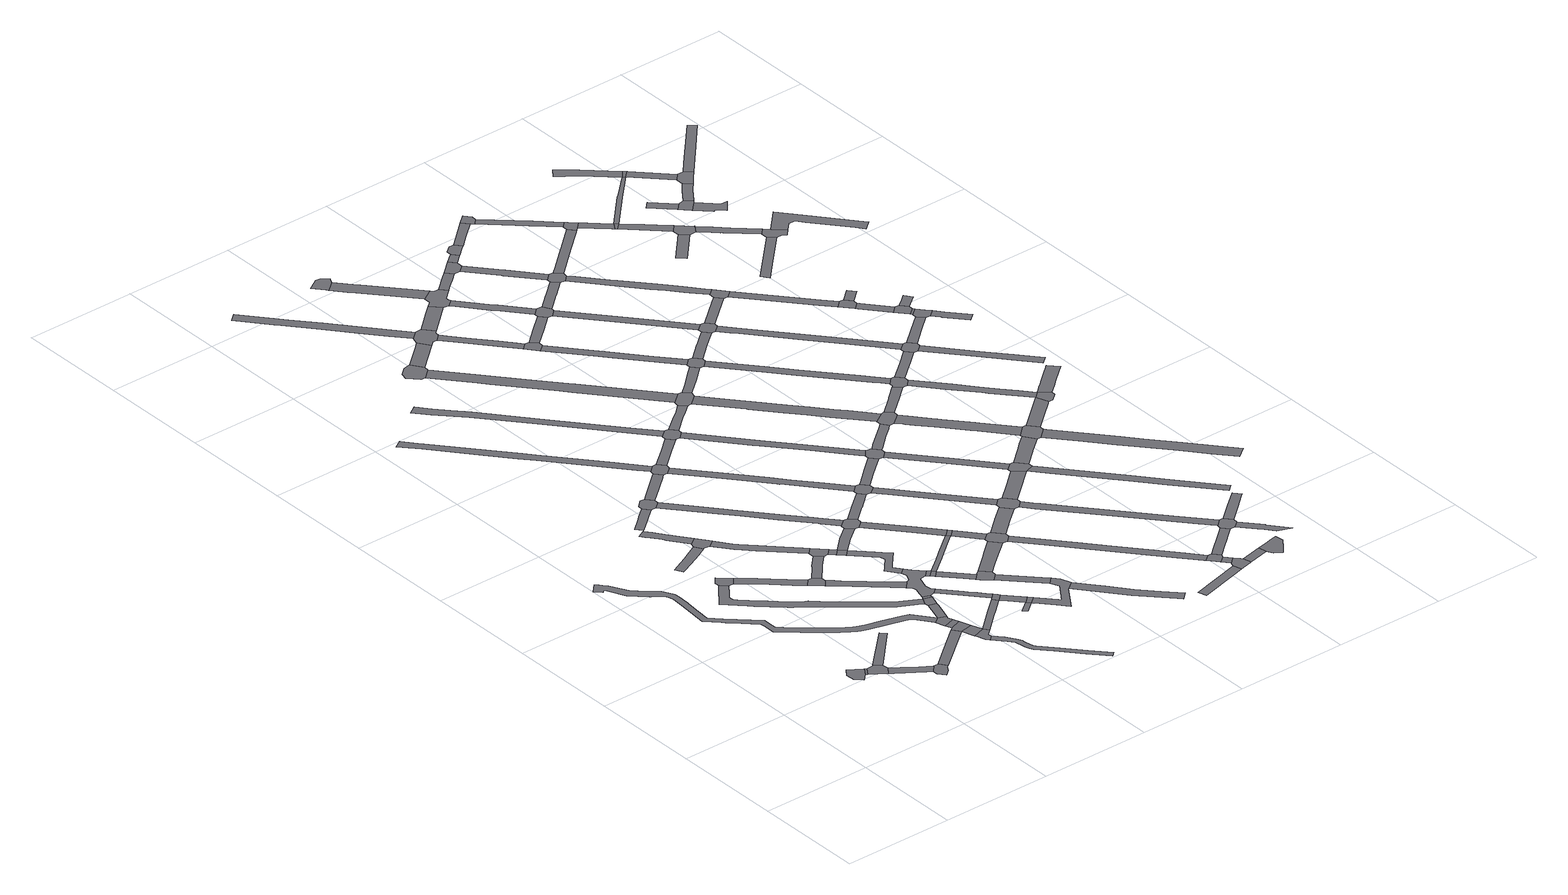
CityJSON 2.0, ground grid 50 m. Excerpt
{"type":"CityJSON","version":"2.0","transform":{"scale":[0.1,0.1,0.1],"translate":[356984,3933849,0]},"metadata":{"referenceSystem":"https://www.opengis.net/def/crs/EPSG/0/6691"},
"CityObjects":{
"road1":{"type":"Road","geometry":[{"type":"MultiSurface","lod":"1","boundaries":[[[0,1,2,3,4,5]]]}]},
"road2":{"type":"Road","attributes":{"RoadStructureAttribute.sectionType":"1"},"geometry":[{"type":"MultiSurface","lod":"1","boundaries":[[[6,1,0,7]]]}]},
"road3":{"type":"Road","geometry":[{"type":"MultiSurface","lod":"1","boundaries":[[[8,9,10,11,12,6,7]]]}]},
"road4":{"type":"Road","attributes":{"RoadStructureAttribute.sectionType":"1"},"geometry":[{"type":"MultiSurface","lod":"1","boundaries":[[[13,14,15,9,8,16,17,18,19,20]]]}]},
"road5":{"type":"Road","attributes":{"RoadStructureAttribute.sectionType":"1"},"geometry":[{"type":"MultiSurface","lod":"1","boundaries":[[[10,21,22,11]]]}]},
"road6":{"type":"Road","geometry":[{"type":"MultiSurface","lod":"1","boundaries":[[[23,24,20,19,25,26,27,28,29]]]}]},
"road7":{"type":"Road","attributes":{"RoadStructureAttribute.sectionType":"1"},"geometry":[{"type":"MultiSurface","lod":"1","boundaries":[[[30,31,32,33,34,35,36,37,38,39,40,41,42,43,44,45,46,47,48,49,50,51,52,53,54,55,56,57,58,59,60,61,62,63,64,65,66,67,68,69,70,71,72,73,74,75,76,77,78,79,80,81,82,83,84,85,86,87,88,89,90,91]]]}]},
"road8":{"type":"Road","geometry":[{"type":"MultiSurface","lod":"1","boundaries":[[[92,93,94,95,96,97]]]}]},
"road9":{"type":"Road","attributes":{"RoadStructureAttribute.sectionType":"1"},"geometry":[{"type":"MultiSurface","lod":"1","boundaries":[[[98,99,100,101,102,103,104,105,106,107,108,109]]]}]},
"road10":{"type":"Road","attributes":{"RoadStructureAttribute.sectionType":"1"},"geometry":[{"type":"MultiSurface","lod":"1","boundaries":[[[110,111,112,113,94,93,114,115,116,117,118,119]]]}]},
"road11":{"type":"Road","attributes":{"RoadStructureAttribute.sectionType":"1"},"geometry":[{"type":"MultiSurface","lod":"1","boundaries":[[[120,121,122,123,124,125,126,127,128,129,130,131,132,133,92,97,134,135,136,137,138,139,140,141,142,143,144,145,146]]]}]},
"road12":{"type":"Road","attributes":{"RoadStructureAttribute.sectionType":"1"},"geometry":[{"type":"MultiSurface","lod":"1","boundaries":[[[147,148,149,150,147,151,152,23,29]]]}]},
"road13":{"type":"Road","attributes":{"RoadStructureAttribute.sectionType":"1"},"geometry":[{"type":"MultiSurface","lod":"1","boundaries":[[[153,154,155,156,157,158,159,160,161,162,163,164,165]]]}]},
"road14":{"type":"Road","geometry":[{"type":"MultiSurface","lod":"1","boundaries":[[[166,167,168,165,164,98,109]]]}]},
"road15":{"type":"Road","geometry":[{"type":"MultiSurface","lod":"1","boundaries":[[[169,170,171,119,118,172]]]}]},
"road16":{"type":"Road","attributes":{"RoadStructureAttribute.sectionType":"1"},"geometry":[{"type":"MultiSurface","lod":"1","boundaries":[[[173,174,175,176,177,178,179,180]]]}]},
"road17":{"type":"Road","geometry":[{"type":"MultiSurface","lod":"1","boundaries":[[[181,151,147,150,182]]]}]},
"road18":{"type":"Road","geometry":[{"type":"MultiSurface","lod":"1","boundaries":[[[183,184,185,186,61,60]]]}]},
"road19":{"type":"Road","attributes":{"RoadStructureAttribute.sectionType":"1"},"geometry":[{"type":"MultiSurface","lod":"1","boundaries":[[[184,183,181,182]]]}]},
"road20":{"type":"Road","geometry":[{"type":"MultiSurface","lod":"1","boundaries":[[[187,188,149,148,189,190,191,192]]]}]},
"road21":{"type":"Road","attributes":{"RoadStructureAttribute.sectionType":"1"},"geometry":[{"type":"MultiSurface","lod":"1","boundaries":[[[186,193,194,195,196,197,61]]]}]},
"road22":{"type":"Road","attributes":{"RoadStructureAttribute.sectionType":"1"},"geometry":[{"type":"MultiSurface","lod":"1","boundaries":[[[198,199,200,201,202,203,204,168,167,205,206,207,208]]]}]},
"road23":{"type":"Road","attributes":{"RoadStructureAttribute.sectionType":"1"},"geometry":[{"type":"MultiSurface","lod":"1","boundaries":[[[209,210,171,170,211,212,213,214]]]}]},
"road24":{"type":"Road","attributes":{"RoadStructureAttribute.sectionType":"1"},"geometry":[{"type":"MultiSurface","lod":"1","boundaries":[[[215,216,217,218,219,220,221,222,223,169,172]]]}]},
"road25":{"type":"Road","geometry":[{"type":"MultiSurface","lod":"1","boundaries":[[[224,225,226,227,228,229,173,180]]]}]},
"road26":{"type":"Road","attributes":{"RoadStructureAttribute.sectionType":"1"},"geometry":[{"type":"MultiSurface","lod":"1","boundaries":[[[191,230,231,232,233,234,235,236,237,238,239,240,241,242,243,244,245,246,247,248,249,192]]]}]},
"road27":{"type":"Road","geometry":[{"type":"MultiSurface","lod":"1","boundaries":[[[250,196,195,251,252,120,146]]]}]},
"road28":{"type":"Road","attributes":{"RoadStructureAttribute.sectionType":"1"},"geometry":[{"type":"MultiSurface","lod":"1","boundaries":[[[253,254,255,256,257,258,259,260,261,262,263,264,265,266,267,268]]]}]},
"road29":{"type":"Road","geometry":[{"type":"MultiSurface","lod":"1","boundaries":[[[269,252,251,270,271]]]}]},
"road30":{"type":"Road","attributes":{"RoadStructureAttribute.sectionType":"1"},"geometry":[{"type":"MultiSurface","lod":"1","boundaries":[[[272,273,274,149,188,275,276,277]]]}]},
"road31":{"type":"Road","geometry":[{"type":"MultiSurface","lod":"1","boundaries":[[[278,198,208,214,213,279,280]]]}]},
"road32":{"type":"Road","attributes":{"RoadStructureAttribute.sectionType":"1"},"geometry":[{"type":"MultiSurface","lod":"1","boundaries":[[[281,282,278,280]]]}]},
"road33":{"type":"Road","attributes":{"RoadStructureAttribute.sectionType":"1"},"geometry":[{"type":"MultiSurface","lod":"1","boundaries":[[[283,284,285,286,287,288,227,226]]]}]},
"road34":{"type":"Road","geometry":[{"type":"MultiSurface","lod":"1","boundaries":[[[289,290,291,292,293,294,295,296,297,298,299,300,219,218,301,302,303,304,269,271]]]}]},
"road35":{"type":"Road","geometry":[{"type":"MultiSurface","lod":"1","boundaries":[[[281,305,306,282]]]}]},
"road36":{"type":"Road","attributes":{"RoadStructureAttribute.sectionType":"1"},"geometry":[{"type":"MultiSurface","lod":"1","boundaries":[[[307,308,309,310,311,312,313,314,315,316,290,289]]]}]},
"road37":{"type":"Road","attributes":{"RoadStructureAttribute.sectionType":"1"},"geometry":[{"type":"MultiSurface","lod":"1","boundaries":[[[305,317,318,319,320,321,322,298,297,323,324,325,326,327,306]]]}]},
"road38":{"type":"Road","attributes":{"RoadStructureAttribute.sectionType":"1"},"geometry":[{"type":"MultiSurface","lod":"1","boundaries":[[[328,329,330,331,332,333,334,335,336,225,224,337,338,339,340,341,342,343,344]]]}]},
"road39":{"type":"Road","attributes":{"RoadStructureAttribute.sectionType":"1"},"geometry":[{"type":"MultiSurface","lod":"1","boundaries":[[[295,294,345,346]]]}]},
"road40":{"type":"Road","geometry":[{"type":"MultiSurface","lod":"1","boundaries":[[[272,277,347,348,311,310]]]}]},
"road41":{"type":"Road","geometry":[{"type":"MultiSurface","lod":"1","boundaries":[[[349,350,351,346,345]]]}]},
"road42":{"type":"Road","geometry":[{"type":"MultiSurface","lod":"1","boundaries":[[[352,353,354,355]]]}]},
"road43":{"type":"Road","attributes":{"RoadStructureAttribute.sectionType":"1"},"geometry":[{"type":"MultiSurface","lod":"1","boundaries":[[[356,357,358,359,360,282,306]]]}]},
"road44":{"type":"Road","attributes":{"RoadStructureAttribute.sectionType":"1"},"geometry":[{"type":"MultiSurface","lod":"1","boundaries":[[[361,352,362,363,364,347,277]]]}]},
"road45":{"type":"Road","attributes":{"RoadStructureAttribute.sectionType":"1"},"geometry":[{"type":"MultiSurface","lod":"1","boundaries":[[[349,365,366,367,368,350]]]}]},
"road46":{"type":"Road","geometry":[{"type":"MultiSurface","lod":"1","boundaries":[[[267,286,285,369,370,371,372,268]]]}]},
"road47":{"type":"Road","geometry":[{"type":"MultiSurface","lod":"1","boundaries":[[[373,362,352,355]]]}]},
"road48":{"type":"Road","attributes":{"RoadStructureAttribute.sectionType":"1"},"geometry":[{"type":"MultiSurface","lod":"1","boundaries":[[[374,375,376,377,378,379,380,381,382,383,384,385]]]}]},
"road49":{"type":"Road","geometry":[{"type":"MultiSurface","lod":"1","boundaries":[[[386,367,366,387,388,389,390,391,392]]]}]},
"road50":{"type":"Road","geometry":[{"type":"MultiSurface","lod":"1","boundaries":[[[393,394,395,396,397,398,399,400]]]}]},
"road51":{"type":"Road","geometry":[{"type":"MultiSurface","lod":"1","boundaries":[[[357,401,402,403,404,405,328,344,358]]]}]},
"road52":{"type":"Road","geometry":[{"type":"MultiSurface","lod":"1","boundaries":[[[406,407,408,409,410,411,412,413,414,415,416,417,418,373,355]]]}]},
"road53":{"type":"Road","attributes":{"RoadStructureAttribute.sectionType":"1"},"geometry":[{"type":"MultiSurface","lod":"1","boundaries":[[[419,420,351,350,421,422,423,424,425]]]}]},
"road54":{"type":"Road","attributes":{"RoadStructureAttribute.sectionType":"1"},"geometry":[{"type":"MultiSurface","lod":"1","boundaries":[[[413,426,391,390,427,414]]]}]},
"road55":{"type":"Road","attributes":{"RoadStructureAttribute.sectionType":"1"},"geometry":[{"type":"MultiSurface","lod":"1","boundaries":[[[428,372,371,429,430,431]]]}]},
"road56":{"type":"Road","attributes":{"RoadStructureAttribute.sectionType":"1"},"geometry":[{"type":"MultiSurface","lod":"1","boundaries":[[[432,433,434,435,436,437,438,439,440,441,442,443,444,445]]]}]},
"road57":{"type":"Road","attributes":{"RoadStructureAttribute.sectionType":"1"},"geometry":[{"type":"MultiSurface","lod":"1","boundaries":[[[446,447,448,449,450,370,369,451,452,453,454,455,456,457,458]]]}]},
"road58":{"type":"Road","attributes":{"RoadStructureAttribute.sectionType":"1"},"geometry":[{"type":"MultiSurface","lod":"1","boundaries":[[[459,460,461,462,403,402,463,464,425]]]}]},
"road59":{"type":"Road","attributes":{"RoadStructureAttribute.sectionType":"1"},"geometry":[{"type":"MultiSurface","lod":"1","boundaries":[[[465,394,393,466,467]]]}]},
"road60":{"type":"Road","attributes":{"RoadStructureAttribute.sectionType":"1"},"geometry":[{"type":"MultiSurface","lod":"1","boundaries":[[[468,469,470,471,472,473,474,475,386,392]]]}]},
"road61":{"type":"Road","attributes":{"RoadStructureAttribute.sectionType":"1"},"geometry":[{"type":"MultiSurface","lod":"1","boundaries":[[[476,477,478,405,404,479,480,481,482]]]}]},
"road62":{"type":"Road","geometry":[{"type":"MultiSurface","lod":"1","boundaries":[[[424,483,459,425]]]}]},
"road63":{"type":"Road","geometry":[{"type":"MultiSurface","lod":"1","boundaries":[[[384,431,430,484,485,486,487,488,385]]]}]},
"road64":{"type":"Road","attributes":{"RoadStructureAttribute.sectionType":"1"},"geometry":[{"type":"MultiSurface","lod":"1","boundaries":[[[483,424,489,490]]]}]},
"road65":{"type":"Road","attributes":{"RoadStructureAttribute.sectionType":"1"},"geometry":[{"type":"MultiSurface","lod":"1","boundaries":[[[410,491,492,493,494,495,496,497,498,499,500,411]]]}]},
"road66":{"type":"Road","attributes":{"RoadStructureAttribute.sectionType":"1"},"geometry":[{"type":"MultiSurface","lod":"1","boundaries":[[[399,501,502,503,504,505,506,507,508,509,510,511,512,513,514,400]]]}]},
"road67":{"type":"Road","geometry":[{"type":"MultiSurface","lod":"1","boundaries":[[[515,516,517,518,438,437,467,466,519,520,521]]]}]},
"road68":{"type":"Road","geometry":[{"type":"MultiSurface","lod":"1","boundaries":[[[522,490,489,472,471,523,524,525]]]}]},
"road69":{"type":"Road","geometry":[{"type":"MultiSurface","lod":"1","boundaries":[[[526,527,528,529,530,458,457,476,482,531]]]}]},
"road70":{"type":"Road","attributes":{"RoadStructureAttribute.sectionType":"1"},"geometry":[{"type":"MultiSurface","lod":"1","boundaries":[[[532,533,534,535,536,537,538,488,487]]]}]},
"road71":{"type":"Road","attributes":{"RoadStructureAttribute.sectionType":"1"},"geometry":[{"type":"MultiSurface","lod":"1","boundaries":[[[539,540,541,542,543,544,545,546,547,515,521]]]}]},
"road72":{"type":"Road","geometry":[{"type":"MultiSurface","lod":"1","boundaries":[[[548,549,550,551,552,553,554,555]]]}]},
"road73":{"type":"Road","attributes":{"RoadStructureAttribute.sectionType":"1"},"geometry":[{"type":"MultiSurface","lod":"1","boundaries":[[[556,557,558,559,486,485,560,561,562,563,564,565,566]]]}]},
"road74":{"type":"Road","attributes":{"RoadStructureAttribute.sectionType":"1"},"geometry":[{"type":"MultiSurface","lod":"1","boundaries":[[[517,567,568,569,570,571,518]]]}]},
"road75":{"type":"Road","attributes":{"RoadStructureAttribute.sectionType":"1"},"geometry":[{"type":"MultiSurface","lod":"1","boundaries":[[[572,573,574,575,576,522,525]]]}]},
"road76":{"type":"Road","attributes":{"RoadStructureAttribute.sectionType":"1"},"geometry":[{"type":"MultiSurface","lod":"1","boundaries":[[[577,578,526,531,579,580,581,582,583]]]}]},
"road77":{"type":"Road","attributes":{"RoadStructureAttribute.sectionType":"1"},"geometry":[{"type":"MultiSurface","lod":"1","boundaries":[[[584,585,586,587,530,529,588,589]]]}]},
"road78":{"type":"Road","geometry":[{"type":"MultiSurface","lod":"1","boundaries":[[[590,543,542,591,592,593,594]]]}]},
"road79":{"type":"Road","geometry":[{"type":"MultiSurface","lod":"1","boundaries":[[[595,596,597,598,508,507,536,535]]]}]},
"road80":{"type":"Road","attributes":{"RoadStructureAttribute.sectionType":"1"},"geometry":[{"type":"MultiSurface","lod":"1","boundaries":[[[599,600,601,602,550,549,603,604,605,606]]]}]},
"road81":{"type":"Road","attributes":{"RoadStructureAttribute.sectionType":"1"},"geometry":[{"type":"MultiSurface","lod":"1","boundaries":[[[607,608,609,610,611,524,523,612,613,614,615,616,617]]]}]},
"road82":{"type":"Road","attributes":{"RoadStructureAttribute.sectionType":"1"},"geometry":[{"type":"MultiSurface","lod":"1","boundaries":[[[618,619,620,621,622]]]}]},
"road83":{"type":"Road","geometry":[{"type":"MultiSurface","lod":"1","boundaries":[[[582,623,574,573,624,625,626,627,583]]]}]},
"road84":{"type":"Road","geometry":[{"type":"MultiSurface","lod":"1","boundaries":[[[628,629,566,565,584,589,630,631,632,633]]]}]},
"road85":{"type":"Road","geometry":[{"type":"MultiSurface","lod":"1","boundaries":[[[634,635,636,637,638,639,599,606,640,569,568,641]]]}]},
"road86":{"type":"Road","attributes":{"RoadStructureAttribute.sectionType":"1"},"geometry":[{"type":"MultiSurface","lod":"1","boundaries":[[[642,643,644,645,646,590,594]]]}]},
"road87":{"type":"Road","attributes":{"RoadStructureAttribute.sectionType":"1"},"geometry":[{"type":"MultiSurface","lod":"1","boundaries":[[[647,648,649,650,651,652,653,654,655,656,657,658,593,592]]]}]},
"road88":{"type":"Road","attributes":{"RoadStructureAttribute.sectionType":"1"},"geometry":[{"type":"MultiSurface","lod":"1","boundaries":[[[659,660,661,598,597,662,663,664]]]}]},
"road89":{"type":"Road","attributes":{"RoadStructureAttribute.sectionType":"1"},"geometry":[{"type":"MultiSurface","lod":"1","boundaries":[[[665,666,667,668,669,670,671,634,641]]]}]},
"road90":{"type":"Road","attributes":{"RoadStructureAttribute.sectionType":"1"},"geometry":[{"type":"MultiSurface","lod":"1","boundaries":[[[672,673,674,675,676,677,596,595,678,679,680,681,682,683,684]]]}]},
"road91":{"type":"Road","geometry":[{"type":"MultiSurface","lod":"1","boundaries":[[[685,686,687,688,689,607,617]]]}]},
"road92":{"type":"Road","attributes":{"RoadStructureAttribute.sectionType":"1"},"geometry":[{"type":"MultiSurface","lod":"1","boundaries":[[[690,691,692,631,630,693,694,695,696]]]}]},
"road93":{"type":"Road","attributes":{"RoadStructureAttribute.sectionType":"1"},"geometry":[{"type":"MultiSurface","lod":"1","boundaries":[[[687,686,697,698]]]}]},
"road94":{"type":"Road","attributes":{"RoadStructureAttribute.sectionType":"1"},"geometry":[{"type":"MultiSurface","lod":"1","boundaries":[[[632,699,700,701,702,703,704,705,706,707,708,709,710,711,712,633]]]}]},
"road95":{"type":"Road","attributes":{"RoadStructureAttribute.sectionType":"1"},"geometry":[{"type":"MultiSurface","lod":"1","boundaries":[[[637,713,714,715,716,717,638]]]}]},
"road96":{"type":"Road","geometry":[{"type":"MultiSurface","lod":"1","boundaries":[[[697,621,620,718,719,720,721,722,698]]]}]},
"road97":{"type":"Road","geometry":[{"type":"MultiSurface","lod":"1","boundaries":[[[643,723,724,725,726,727,669,668,644]]]}]},
"road98":{"type":"Road","attributes":{"RoadStructureAttribute.sectionType":"1"},"geometry":[{"type":"MultiSurface","lod":"1","boundaries":[[[728,729,730,731,625,624,732,733,734,735,736]]]}]},
"road99":{"type":"Road","geometry":[{"type":"MultiSurface","lod":"1","boundaries":[[[737,738,739,654,653,659,664,740,741]]]}]},
"road100":{"type":"Road","attributes":{"RoadStructureAttribute.sectionType":"1"},"geometry":[{"type":"MultiSurface","lod":"1","boundaries":[[[742,743,721,720]]]}]},
"road101":{"type":"Road","geometry":[{"type":"MultiSurface","lod":"1","boundaries":[[[744,745,746,716,715,747,748]]]}]},
"road102":{"type":"Road","attributes":{"RoadStructureAttribute.sectionType":"1"},"geometry":[{"type":"MultiSurface","lod":"1","boundaries":[[[749,750,751,689,688,752,753,754,755,756]]]}]},
"road103":{"type":"Road","geometry":[{"type":"MultiSurface","lod":"1","boundaries":[[[757,758,690,696,759,760,761]]]}]},
"road104":{"type":"Road","geometry":[{"type":"MultiSurface","lod":"1","boundaries":[[[684,683,706,705,762,763,764,765]]]}]},
"road105":{"type":"Road","attributes":{"RoadStructureAttribute.sectionType":"1"},"geometry":[{"type":"MultiSurface","lod":"1","boundaries":[[[766,767,768,726,725,769,770,771,772,773]]]}]},
"road106":{"type":"Road","attributes":{"RoadStructureAttribute.sectionType":"1"},"geometry":[{"type":"MultiSurface","lod":"1","boundaries":[[[774,724,723,775,776,777,778]]]}]},
"road107":{"type":"Road","attributes":{"RoadStructureAttribute.sectionType":"1"},"geometry":[{"type":"MultiSurface","lod":"1","boundaries":[[[779,745,744,780,781,782]]]}]},
"road108":{"type":"Road","attributes":{"RoadStructureAttribute.sectionType":"1"},"geometry":[{"type":"MultiSurface","lod":"1","boundaries":[[[783,784,785,738,737,786,787,788,789]]]}]},
"road109":{"type":"Road","geometry":[{"type":"MultiSurface","lod":"1","boundaries":[[[790,791,792,743,742,793,794,795,796,797]]]}]},
"road110":{"type":"Road","attributes":{"RoadStructureAttribute.sectionType":"1"},"geometry":[{"type":"MultiSurface","lod":"1","boundaries":[[[798,799,748,747,800,801,802,803]]]}]},
"road111":{"type":"Road","attributes":{"RoadStructureAttribute.sectionType":"1"},"geometry":[{"type":"MultiSurface","lod":"1","boundaries":[[[626,804,805,760,806,807,808,809,810,811,812,813,814,761,760,759,815,816,627]]]}]},
"road112":{"type":"Road","attributes":{"RoadStructureAttribute.sectionType":"1"},"geometry":[{"type":"MultiSurface","lod":"1","boundaries":[[[740,817,818,819,820,821,822,823,824,825,826,827,741]]]}]},
"road113":{"type":"Road","geometry":[{"type":"MultiSurface","lod":"1","boundaries":[[[755,828,829,830,831,736,735,756]]]}]},
"road114":{"type":"Road","geometry":[{"type":"MultiSurface","lod":"1","boundaries":[[[832,833,782,781,834,835,836]]]}]},
"road115":{"type":"Road","attributes":{"RoadStructureAttribute.sectionType":"1"},"geometry":[{"type":"MultiSurface","lod":"1","boundaries":[[[837,838,839,840,841,842,758,757]]]}]},
"road116":{"type":"Road","attributes":{"RoadStructureAttribute.sectionType":"1"},"geometry":[{"type":"MultiSurface","lod":"1","boundaries":[[[843,844,845,846,847,848,849,850,851,852,853,854,855,856,857,858,763,762]]]}]},
"road117":{"type":"Road","attributes":{"RoadStructureAttribute.sectionType":"1"},"geometry":[{"type":"MultiSurface","lod":"1","boundaries":[[[764,859,860,861,862,863,864,765]]]}]},
"road118":{"type":"Road","geometry":[{"type":"MultiSurface","lod":"1","boundaries":[[[802,773,772,865,866,867,868,803]]]}]},
"road119":{"type":"Road","attributes":{"RoadStructureAttribute.sectionType":"1"},"geometry":[{"type":"MultiSurface","lod":"1","boundaries":[[[869,870,829,828,871,872,873,874]]]}]},
"road120":{"type":"Road","geometry":[{"type":"MultiSurface","lod":"1","boundaries":[[[875,876,877,778,777,789,788,878,879]]]}]},
"road121":{"type":"Road","attributes":{"RoadStructureAttribute.sectionType":"1"},"geometry":[{"type":"MultiSurface","lod":"1","boundaries":[[[835,880,881,882,883,836]]]}]},
"road122":{"type":"Road","attributes":{"RoadStructureAttribute.sectionType":"1"},"geometry":[{"type":"MultiSurface","lod":"1","boundaries":[[[884,885,831,830,886,887,888]]]}]},
"road123":{"type":"Road","geometry":[{"type":"MultiSurface","lod":"1","boundaries":[[[889,890,891,892,851,850,840,839,893]]]}]},
"road124":{"type":"Road","geometry":[{"type":"MultiSurface","lod":"1","boundaries":[[[894,895,896,823,822,897,862,861,898]]]}]},
"road125":{"type":"Road","attributes":{"RoadStructureAttribute.sectionType":"1"},"geometry":[{"type":"MultiSurface","lod":"1","boundaries":[[[899,900,901,902,903,904,905,866,865,906,907,908,909,910,911,912,913,914]]]}]},
"road126":{"type":"Road","attributes":{"RoadStructureAttribute.sectionType":"1"},"geometry":[{"type":"MultiSurface","lod":"1","boundaries":[[[915,916,917,876,875,918,919]]]}]},
"road127":{"type":"Road","geometry":[{"type":"MultiSurface","lod":"1","boundaries":[[[920,921,922,882,881,923]]]}]},
"road128":{"type":"Road","attributes":{"RoadStructureAttribute.sectionType":"1"},"geometry":[{"type":"MultiSurface","lod":"1","boundaries":[[[924,925,926,927,868,867,928,929,930,931]]]}]},
"road129":{"type":"Road","attributes":{"RoadStructureAttribute.sectionType":"1"},"geometry":[{"type":"MultiSurface","lod":"1","boundaries":[[[932,933,934,935,936,879,878,937,938,939,940,941]]]}]},
"road130":{"type":"Road","attributes":{"RoadStructureAttribute.sectionType":"1"},"geometry":[{"type":"MultiSurface","lod":"1","boundaries":[[[942,943,944,945,946,947,948,892,891]]]}]},
"road131":{"type":"Road","attributes":{"RoadStructureAttribute.sectionType":"1"},"geometry":[{"type":"MultiSurface","lod":"1","boundaries":[[[949,950,951,952,953,945,954,955,956,957,958,894,898]]]}]},
"road132":{"type":"Road","attributes":{"RoadStructureAttribute.sectionType":"1"},"geometry":[{"type":"MultiSurface","lod":"1","boundaries":[[[959,960,896,895,961,962,963]]]}]},
"road133":{"type":"Road","attributes":{"RoadStructureAttribute.sectionType":"1"},"geometry":[{"type":"MultiSurface","lod":"1","boundaries":[[[964,965,966,967,968,920,923]]]}]},
"road134":{"type":"Road","geometry":[{"type":"MultiSurface","lod":"1","boundaries":[[[914,913,915,919,969,970]]]}]},
"road135":{"type":"Road","attributes":{"RoadStructureAttribute.sectionType":"1"},"geometry":[{"type":"MultiSurface","lod":"1","boundaries":[[[971,972,973,974,975,976,977,978,979,980,981,889,893]]]}]},
"road136":{"type":"Road","geometry":[{"type":"MultiSurface","lod":"1","boundaries":[[[982,954,945,944,983,984]]]}]},
"road137":{"type":"Road","geometry":[{"type":"MultiSurface","lod":"1","boundaries":[[[959,963,985,986,987,988,989,932,941]]]}]},
"road138":{"type":"Road","geometry":[{"type":"MultiSurface","lod":"1","boundaries":[[[990,991,992,967,966,924,931]]]}]},
"road139":{"type":"Road","attributes":{"RoadStructureAttribute.sectionType":"1"},"geometry":[{"type":"MultiSurface","lod":"1","boundaries":[[[969,993,994,995,996,997,998,999,970]]]}]},
"road140":{"type":"Road","attributes":{"RoadStructureAttribute.sectionType":"1"},"geometry":[{"type":"MultiSurface","lod":"1","boundaries":[[[1000,1001,1002,1003,991,990,1004,1005]]]}]},
"road141":{"type":"Road","geometry":[{"type":"MultiSurface","lod":"1","boundaries":[[[1006,1000,1005,1007]]]}]},
"road142":{"type":"Road","attributes":{"RoadStructureAttribute.sectionType":"1"},"geometry":[{"type":"MultiSurface","lod":"1","boundaries":[[[1008,1009,1010,1011,1012,1013,1014,954,982,1015,1016,1017,1018,1019,1020]]]}]},
"road143":{"type":"Road","attributes":{"RoadStructureAttribute.sectionType":"1"},"geometry":[{"type":"MultiSurface","lod":"1","boundaries":[[[1021,1022,1023,1024,1025,1026,1027,1028,1029,1030,987,986]]]}]},
"road144":{"type":"Road","attributes":{"RoadStructureAttribute.sectionType":"1"},"geometry":[{"type":"MultiSurface","lod":"1","boundaries":[[[1031,1032,989,988,1033,1034]]]}]},
"road145":{"type":"Road","geometry":[{"type":"MultiSurface","lod":"1","boundaries":[[[1035,1036,1037,997,996,1038]]]}]},
"road146":{"type":"Road","attributes":{"RoadStructureAttribute.sectionType":"1"},"geometry":[{"type":"MultiSurface","lod":"1","boundaries":[[[1039,1040,1041,1042]]]}]},
"road147":{"type":"Road","attributes":{"RoadStructureAttribute.sectionType":"1"},"geometry":[{"type":"MultiSurface","lod":"1","boundaries":[[[1043,1044,1045,1046,1006,1007,1047]]]}]},
"road148":{"type":"Road","attributes":{"RoadStructureAttribute.sectionType":"1"},"geometry":[{"type":"MultiSurface","lod":"1","boundaries":[[[1048,1049,1050,1051,1035,1038]]]}]},
"road149":{"type":"Road","geometry":[{"type":"MultiSurface","lod":"1","boundaries":[[[1036,1052,1053,1037]]]}]},
"road150":{"type":"Road","geometry":[{"type":"MultiSurface","lod":"1","boundaries":[[[1054,1055,1056,1057,1050,1049]]]}]},
"road151":{"type":"Road","attributes":{"RoadStructureAttribute.sectionType":"1"},"geometry":[{"type":"MultiSurface","lod":"1","boundaries":[[[1055,1054,1058,1059]]]}]},
"road152":{"type":"Road","geometry":[{"type":"MultiSurface","lod":"1","boundaries":[[[1039,1042,1060,1061,1043,1047]]]}]},
"road153":{"type":"Road","geometry":[{"type":"MultiSurface","lod":"1","boundaries":[[[1058,1031,1034,1062,1063,1064,1059]]]}]},
"road154":{"type":"Road","attributes":{"RoadStructureAttribute.sectionType":"1"},"geometry":[{"type":"MultiSurface","lod":"1","boundaries":[[[1065,1066,1067,1068,1069,1070,1071,1072]]]}]},
"road155":{"type":"Road","attributes":{"RoadStructureAttribute.sectionType":"1"},"geometry":[{"type":"MultiSurface","lod":"1","boundaries":[[[1073,1061,1074]]]}]},
"road156":{"type":"Road","geometry":[{"type":"MultiSurface","lod":"1","boundaries":[[[1056,1075,1076,1077,1078,1057]]]}]},
"road157":{"type":"Road","attributes":{"RoadStructureAttribute.sectionType":"1"},"geometry":[{"type":"MultiSurface","lod":"1","boundaries":[[[1079,1080,1063,1062,1081,1082,1083]]]}]},
"road158":{"type":"Road","attributes":{"RoadStructureAttribute.sectionType":"1"},"geometry":[{"type":"MultiSurface","lod":"1","boundaries":[[[1060,1084,1085,1086,1087,1088,1089,1090,1091,1092,1093,1074]]]}]},
"road159":{"type":"Road","attributes":{"RoadStructureAttribute.sectionType":"1"},"geometry":[{"type":"MultiSurface","lod":"1","boundaries":[[[1094,1095,1096,1097]]]}]},
"road160":{"type":"Road","attributes":{"RoadStructureAttribute.sectionType":"1"},"geometry":[{"type":"MultiSurface","lod":"1","boundaries":[[[1098,1099,1000,1006,1100,1101,1102,1103,1104,1105,1106,1102,1107]]]}]},
"road161":{"type":"Road","attributes":{"RoadStructureAttribute.sectionType":"1"},"geometry":[{"type":"MultiSurface","lod":"1","boundaries":[[[1108,1109,1110,1111,1112,1113,1114,1115,1107]]]}]},
"road162":{"type":"Road","geometry":[{"type":"MultiSurface","lod":"1","boundaries":[[[1096,1116,1117,1118,1119,1120,1121,1097]]]}]},
"road163":{"type":"Road","geometry":[{"type":"MultiSurface","lod":"1","boundaries":[[[1122,1091,1090,1065,1072,1123,1124,1125]]]}]},
"road164":{"type":"Road","attributes":{"RoadStructureAttribute.sectionType":"1"},"geometry":[{"type":"MultiSurface","lod":"1","boundaries":[[[1126,1127,1128,1129,1130,1118,1117]]]}]},
"road165":{"type":"Road","geometry":[{"type":"MultiSurface","lod":"1","boundaries":[[[1102,1106,1108,1107]]]}]},
"road166":{"type":"Road","attributes":{"RoadStructureAttribute.sectionType":"1"},"geometry":[{"type":"MultiSurface","lod":"1","boundaries":[[[1131,1132,1133,1120,1119,1134,1135,1136]]]}]},
"road167":{"type":"Road","geometry":[{"type":"MultiSurface","lod":"1","boundaries":[[[1104,1103,1131,1136,1137,1138,1139]]]}]},
"road168":{"type":"Road","attributes":{"RoadStructureAttribute.sectionType":"1"},"geometry":[{"type":"MultiSurface","lod":"1","boundaries":[[[1140,1141,1142,1143,1144,1145,1146,1147,1148,1149,1122,1125]]]}]},
"road169":{"type":"Road","attributes":{"RoadStructureAttribute.sectionType":"1"},"geometry":[{"type":"MultiSurface","lod":"1","boundaries":[[[1138,1150,1151,1152,1153,1154,1139]]]}]}
},
"vertices":[
[433,523,0],[456,556,0],[398,597,0],[375,564,0],[376,524,0],[405,495,0],
[464,550,0],[441,517,0],
[508,470,0],[531,503,0],[529,530,0],[502,558,0],[497,553,0],
[633,432,0],[580,468,0],[573,474,0],[522,461,0],[527,457,0],[632,384,0],[653,369,0],[680,399,0],
[692,698,0],[669,721,0],
[702,399,0],[700,399,0],[653,346,0],[677,317,0],[702,338,0],[716,359,0],[727,368,0],
[1,1667,0],[30,1639,0],[40,1650,0],[50,1638,0],[86,1562,0],[148,1498,0],[153,1495,0],[182,1477,0],[198,1462,0],[206,1442,0],[209,1423,0],[206,1371,0],[193,1229,0],[246,1174,0],[257,1163,0],[273,1147,0],[356,1065,0],[356,1048,0],[357,993,0],[397,957,0],[437,921,0],[479,884,0],[555,822,0],[589,797,0],[612,784,0],[625,777,0],[655,766,0],[809,726,0],[830,718,0],[836,710,0],[888,641,0],[916,658,0],[849,750,0],[820,761,0],[730,785,0],[666,802,0],[632,814,0],[608,827,0],[595,836,0],[576,849,0],[502,910,0],[408,994,0],[384,1015,0],[384,1057,0],[384,1077,0],[266,1193,0],[263,1196,0],[222,1239,0],[227,1296,0],[234,1366,0],[234,1369,0],[237,1424,0],[234,1449,0],[224,1475,0],[209,1499,0],[166,1536,0],[117,1588,0],[79,1656,0],[75,1662,0],[68,1670,0],[51,1694,0],[39,1706,0],
[439,1363,0],[461,1364,0],[487,1394,0],[435,1440,0],[409,1410,0],[410,1390,0],
[516,1670,0],[512,1667,0],[458,1639,0],[434,1627,0],[373,1599,0],[350,1588,0],[367,1552,0],[378,1557,0],[461,1595,0],[486,1606,0],[487,1607,0],[536,1633,0],
[661,1235,0],[642,1254,0],[596,1298,0],[558,1331,0],[540,1294,0],[569,1269,0],[633,1206,0],[657,1185,0],[676,1168,0],[703,1197,0],
[961,804,0],[877,847,0],[868,852,0],[811,901,0],[640,1048,0],[605,1078,0],[596,1084,0],[542,1124,0],[484,1179,0],[430,1230,0],[412,1248,0],[386,1276,0],[385,1296,0],[404,1320,0],[398,1375,0],[323,1284,0],[401,1201,0],[419,1184,0],[465,1141,0],[515,1094,0],[534,1080,0],[578,1047,0],[639,995,0],[789,869,0],[846,822,0],[937,775,0],[944,771,0],
[926,524,0],[945,466,0],[999,484,0],[982,533,0],[900,557,0],[781,462,0],
[487,1812,0],[487,1813,0],[458,1853,0],[436,1882,0],[400,1864,0],[415,1844,0],[427,1826,0],[437,1813,0],[437,1812,0],[455,1788,0],[463,1776,0],[522,1692,0],[556,1716,0],
[543,1637,0],[566,1632,0],[599,1657,0],
[754,1151,0],[753,1172,0],[723,1198,0],[728,1121,0],
[536,2013,0],[490,1975,0],[477,1964,0],[420,1915,0],[442,1887,0],[496,1931,0],[514,1946,0],[560,1984,0],
[913,568,0],[965,585,0],
[903,596,0],[955,615,0],[948,635,0],[952,646,0],
[992,441,0],[1017,463,0],[946,464,0],[961,420,0],[972,406,0],[994,425,0],
[968,698,0],[977,726,0],[982,744,0],[947,755,0],[936,721,0],
[858,1371,0],[838,1391,0],[785,1444,0],[714,1516,0],[660,1571,0],[646,1590,0],[615,1635,0],[624,1553,0],[646,1530,0],[684,1491,0],[830,1343,0],
[778,1262,0],[774,1257,0],[803,1229,0],[814,1241,0],[860,1290,0],[831,1317,0],
[748,1103,0],[753,1098,0],[918,949,0],[963,908,0],[991,939,0],[969,957,0],[948,977,0],[799,1111,0],[780,1128,0],
[582,1982,0],[613,2008,0],[615,2028,0],[589,2059,0],[569,2060,0],[538,2034,0],
[1016,352,0],[1035,326,0],[1039,316,0],[1041,299,0],[1043,277,0],[1050,257,0],[1058,242,0],[1111,182,0],[1195,87,0],[1266,8,0],[1285,25,0],[1216,103,0],[1143,186,0],[1080,256,0],[1074,268,0],[1069,283,0],[1067,302,0],[1064,321,0],[1059,338,0],[1029,385,0],
[945,765,0],[998,792,0],[962,803,0],
[657,2357,0],[470,2581,0],[435,2623,0],[343,2734,0],[185,2923,0],[170,2941,0],[124,2996,0],[89,2975,0],[121,2938,0],[156,2898,0],[312,2708,0],[400,2603,0],[447,2546,0],[703,2240,0],[737,2200,0],[767,2226,0],
[967,816,0],[999,797,0],[1001,805,0],
[1164,628,0],[1098,571,0],[1077,553,0],[1095,530,0],[1116,548,0],[1183,606,0],
[910,1318,0],[863,1290,0],[882,1291,0],
[906,1267,0],[933,1294,0],
[638,2047,0],[744,2135,0],[760,2149,0],[735,2180,0],[728,2175,0],[600,2068,0],
[1021,809,0],[1043,828,0],[1033,840,0],[1027,870,0],[1046,922,0],[1076,928,0],[1102,953,0],[1063,996,0],[1043,1021,0],[1017,1000,0],[1022,977,0],[1009,944,0],[969,903,0],[980,893,0],[984,869,0],[981,859,0],
[933,1239,0],[961,1266,0],
[1025,805,0],[1099,719,0],[1142,670,0],[1172,635,0],[1194,655,0],[1175,677,0],[1154,702,0],[1153,703,0],[1129,730,0],[1118,742,0],
[1028,1143,0],[1029,1142,0],[1032,1119,0],[1000,1083,0],[988,1070,0],[975,1056,0],[1015,1056,0],[1027,1070,0],[1085,1135,0],[1073,1147,0],[1035,1186,0],
[1089,1443,0],[1080,1454,0],[1035,1506,0],[1012,1534,0],[938,1622,0],[804,1781,0],[781,1808,0],[692,1914,0],[653,1961,0],[622,1935,0],[650,1901,0],[728,1809,0],[800,1724,0],[896,1610,0],[1000,1487,0],[1005,1480,0],[1057,1419,0],
[1089,914,0],[1116,938,0],
[1213,633,0],[1206,641,0],
[1102,899,0],[1129,924,0],[1117,939,0],
[1253,526,0],[1204,487,0],[1223,473,0],[1268,509,0],
[1020,1319,0],[1082,1367,0],[1055,1397,0],[990,1347,0],[953,1313,0],
[1192,596,0],[1284,553,0],[1266,573,0],[1264,575,0],
[1178,816,0],[1210,781,0],[1237,805,0],[1201,845,0],
[780,2148,0],[811,2173,0],[813,2193,0],[787,2224,0],
[1299,536,0],
[881,2497,0],[650,2775,0],[477,2982,0],[421,3045,0],[372,3099,0],[329,3154,0],[290,3130,0],[341,3066,0],[446,2957,0],[619,2749,0],[936,2368,0],[968,2393,0],
[1258,823,0],[1223,767,0],[1224,766,0],[1244,750,0],[1263,734,0],[1294,760,0],[1295,780,0],
[545,3350,0],[512,3401,0],[479,3396,0],[444,3366,0],[436,3335,0],[478,3292,0],[498,3290,0],[544,3329,0],
[1096,1366,0],[1102,1365,0],[1134,1390,0],[1136,1412,0],[1108,1441,0],
[1290,485,0],[1334,434,0],[1371,390,0],[1447,499,0],[1448,497,0],[1484,526,0],[1468,573,0],[1444,599,0],[1415,571,0],[1432,534,0],[1421,517,0],[1373,450,0],[1365,461,0],
[1227,1025,0],[1186,993,0],[1206,984,0],[1238,1009,0],[1320,1073,0],[1338,1087,0],[1325,1102,0],
[1438,605,0],[1350,641,0],
[864,2288,0],[890,2257,0],[960,2315,0],[934,2347,0],
[291,3966,0],[297,3959,0],[413,3820,0],[508,3705,0],[584,3614,0],[645,3540,0],[681,3570,0],[670,3583,0],[544,3734,0],[445,3854,0],[357,3960,0],[334,3988,0],[220,4126,0],[184,4096,0],
[1207,1701,0],[1120,1804,0],[1066,1869,0],[961,1994,0],[866,2108,0],[835,2082,0],[920,1981,0],[1061,1813,0],[1067,1805,0],[1068,1805,0],[1166,1688,0],[1256,1580,0],[1286,1607,0],
[1356,1128,0],[1348,1138,0],[1341,1146,0],[1277,1222,0],[1239,1204,0],[1317,1112,0],
[605,3481,0],[669,3456,0],[636,3507,0],
[1340,820,0],[1372,846,0],[1424,887,0],[1463,917,0],[1425,964,0],[1364,912,0],[1335,887,0],[1292,850,0],
[1255,1562,0],[1208,1523,0],[1178,1498,0],[1204,1468,0],[1207,1470,0],[1234,1493,0],[1279,1531,0],
[1369,1113,0],
[961,2317,0],[981,2315,0],[1012,2341,0],[1013,2360,0],[988,2391,0],
[1426,983,0],[1457,1009,0],
[1459,483,0],[1537,385,0],[1604,300,0],[1728,167,0],[1745,149,0],[1778,180,0],[1712,251,0],[1639,330,0],[1569,418,0],[1495,511,0],
[632,3130,0],[664,3091,0],[772,2962,0],[814,2911,0],[840,2880,0],[872,2841,0],[1133,2528,0],[1180,2567,0],[920,2880,0],[902,2901,0],[861,2950,0],[794,3030,0],[678,3169,0],[665,3184,0],
[737,3498,0],[739,3517,0],[751,3527,0],[713,3573,0],[685,3470,0],[688,3473,0],[707,3471,0],
[1476,1007,0],[1483,916,0],[1513,942,0],[1515,961,0],
[1331,1553,0],[1330,1554,0],[1330,1558,0],[1332,1575,0],[1306,1605,0],[1299,1529,0],
[1086,2421,0],[1091,2425,0],[1110,2439,0],[1156,2476,0],[1129,2504,0],[1084,2464,0],[1063,2448,0],
[711,3466,0],[788,3374,0],[875,3269,0],[927,3207,0],[957,3232,0],[936,3258,0],[890,3314,0],[819,3399,0],[770,3458,0],
[610,4031,0],[617,4023,0],[662,4060,0],[670,4079,0],[676,4084,0],[645,4110,0],[624,4112,0],[572,4080,0],
[1467,1800,0],[1320,1974,0],[1224,2086,0],[1198,2117,0],[1167,2091,0],[1185,2071,0],[1316,1917,0],[1414,1801,0],[1441,1769,0],[1457,1751,0],[1483,1782,0],
[815,3582,0],[880,3639,0],[841,3684,0],[789,3639,0],[778,3629,0],
[1586,1022,0],[1657,1081,0],[1619,1127,0],[1548,1068,0],[1547,1067,0],
[1490,1364,0],[1359,1520,0],[1328,1494,0],[1344,1476,0],[1460,1338,0],[1620,1148,0],[1651,1174,0],
[1455,1730,0],[1380,1667,0],[1369,1658,0],[1321,1617,0],[1396,1629,0],[1481,1699,0],
[977,3230,0],[938,3193,0],[970,3154,0],[1001,3180,0],[1003,3200,0],
[1177,2478,0],[1222,2514,0],[1228,2538,0],[1203,2565,0],
[918,3768,0],[736,3975,0],[732,3980,0],[676,4044,0],[665,3965,0],[675,3953,0],[687,3938,0],[866,3734,0],
[2021,336,0],[1964,403,0],[1775,629,0],[1688,734,0],[1633,799,0],[1552,833,0],[1657,708,0],[1748,601,0],[1891,430,0],[1987,317,0],[1992,311,0],
[1830,113,0],[2018,162,0],[2059,173,0],[2049,212,0],[1819,151,0],
[1619,1128,0],[1678,1079,0],[1708,1106,0],[1710,1126,0],[1671,1172,0],
[1505,1775,0],[1487,1776,0],[1502,1697,0],[1532,1724,0],[1534,1744,0],[1508,1774,0],
[937,3661,0],[932,3668,0],[932,3683,0],[976,3721,0],[950,3752,0],[929,3754,0],[864,3703,0],[906,3636,0],
[1076,3261,0],[1148,3322,0],[1123,3353,0],[1050,3292,0],[1048,3290,0],
[1080,3022,0],[1119,2975,0],[1154,2933,0],[1236,2837,0],[1288,2774,0],[1289,2774,0],[1344,2708,0],[1374,2735,0],[1284,2841,0],[1184,2959,0],[1160,2989,0],[1131,3023,0],
[1343,2689,0],[1297,2647,0],[1243,2597,0],[1268,2571,0],[1300,2598,0],[1369,2659,0],
[923,3615,0],[1013,3504,0],[1024,3491,0],[1124,3372,0],[1154,3399,0],[1055,3517,0],[1044,3530,0],
[1615,2048,0],[1577,2093,0],[1517,2163,0],[1459,2233,0],[1367,2343,0],[1312,2408,0],[1319,2310,0],[1322,2306,0],[1413,2196,0],[1473,2125,0],[1532,2055,0],[1651,1915,0],[1701,1947,0],
[2018,280,0],[2030,266,0],[2059,290,0],[2066,303,0],[2040,334,0],
[1853,1344,0],[1697,1529,0],[1683,1546,0],[1528,1667,0],[1653,1520,0],[1666,1505,0],[1822,1318,0],
[2056,234,0],[2085,258,0],
[1548,1755,0],[1599,1799,0],[1610,1809,0],[1624,1820,0],[1653,1844,0],[1668,1857,0],[1673,1861,0],[1649,1892,0],[1623,1870,0],[1607,1856,0],[1538,1800,0],[1538,1799,0],[1530,1793,0],[1514,1779,0],
[999,3741,0],[1034,3770,0],[1069,3800,0],[1044,3831,0],[1015,3806,0],
[2072,176,0],[2117,187,0],[2120,188,0],[2111,227,0],[2104,235,0],
[1168,3320,0],[1199,3346,0],[1200,3361,0],[1181,3396,0],[1179,3397,0],
[2116,626,0],[1964,805,0],[1759,1046,0],[1752,1054,0],[1721,1028,0],[1934,779,0],[2141,535,0],[2190,478,0],[2220,504,0],
[1420,2702,0],[1395,2733,0],[1382,2734,0],[1388,2657,0],[1418,2683,0],
[2215,209,0],[2207,248,0],
[1130,3855,0],[1107,3883,0],[1053,3839,0],[1098,3800,0],[1129,3826,0],
[2167,441,0],[2123,404,0],[2075,363,0],[2118,347,0],[2150,374,0],[2179,398,0],[2213,427,0],[2188,458,0],
[1911,1296,0],[1873,1342,0],[1821,1298,0],[1870,1261,0],[1910,1276,0],
[1695,1862,0],[1744,1900,0],[1745,1921,0],[1718,1950,0],
[1250,3455,0],[1247,3452,0],[1201,3413,0],[1226,3382,0],[1273,3422,0],[1276,3424,0],[1349,3486,0],[1322,3515,0],
[1388,3122,0],[1211,3271,0],[1357,3097,0],[1544,2876,0],[1575,2901,0],
[1131,3904,0],[1169,3887,0],[1175,3892,0],[1151,3920,0],
[1514,2833,0],[1470,2796,0],[1468,2794,0],[1494,2764,0],[1540,2802,0],[1569,2826,0],[1543,2856,0],
[2313,271,0],[2300,269,0],[2242,256,0],[2231,184,0],[2260,161,0],[2270,173,0],[2285,192,0],[2318,233,0],
[1242,3694,0],[1238,3699,0],[1206,3673,0],[1210,3668,0],[1323,3535,0],[1354,3562,0],
[1785,1189,0],[1849,1243,0],[1930,1189,0],[2132,949,0],[2230,832,0],[2373,662,0],[2388,644,0],[2418,670,0],[2338,766,0],[2260,858,0],[2162,975,0],[1810,1289,0],[1746,1235,0],
[1430,2608,0],[1538,2479,0],[1627,2375,0],[1823,2145,0],[1844,2120,0],[1867,2093,0],[1895,2122,0],[1854,2171,0],[1816,2215,0],[1657,2401,0],[1569,2505,0],
[2234,426,0],[2265,451,0],[2267,472,0],[2240,502,0],
[1183,3966,0],[1152,3941,0],[1219,3929,0],[1229,3937,0],[1205,3965,0],
[1980,1355,0],[1993,1367,0],[2051,1415,0],[2017,1466,0],[1975,1431,0],[1941,1401,0],
[1718,1834,0],[1724,1828,0],[1750,1797,0],[1801,1739,0],[1829,1705,0],[1892,1630,0],[1897,1623,0],[2018,1479,0],[2062,1520,0],[1953,1650,0],[1943,1662,0],[1856,1766,0],[1846,1778,0],[1831,1796,0],[1783,1853,0],[1770,1868,0],
[1826,1988,0],[1872,2027,0],[1890,2042,0],[1859,2069,0],[1799,2018,0],[1792,2012,0],
[1370,3483,0],[1399,3510,0],[1403,3530,0],[1374,3559,0],
[2338,362,0],[2337,364,0],[2296,359,0],[2303,350,0],[2342,299,0],[2404,276,0],
[1620,2868,0],[1595,2899,0],[1581,2901,0],[1587,2825,0],[1619,2850,0],
[1279,3980,0],[1352,4042,0],[1327,4071,0],[1262,4014,0],
[2386,625,0],[2317,567,0],[2344,537,0],[2399,584,0],[2412,594,0],
[2116,1455,0],[2117,1468,0],[2118,1475,0],[2082,1518,0],[2070,1416,0],
[1939,2070,0],[1940,2090,0],[1915,2120,0],[1865,2073,0],[1911,2040,0],
[1766,3076,0],[1698,3158,0],[1661,3203,0],[1633,3236,0],[1531,3356,0],[1523,3364,0],[1423,3483,0],[1436,3404,0],[1499,3330,0],[1510,3318,0],[1589,3224,0],[1630,3177,0],[1676,3123,0],[1691,3106,0],[1743,3045,0],[1772,3069,0],
[1741,3019,0],[1668,2960,0],[1668,2959,0],[1694,2929,0],[1767,2989,0],
[1390,4055,0],[1391,4075,0],[1366,4104,0],[1365,4029,0],
[1617,3768,0],[1514,3679,0],[1509,3675,0],[1405,3586,0],[1413,3539,0],[1535,3645,0],[1630,3728,0],[1643,3739,0],
[2092,2285,0],[2041,2345,0],[1962,2439,0],[1855,2567,0],[1679,2778,0],[1626,2779,0],[1648,2753,0],[1824,2542,0],[1932,2413,0],[2061,2260,0],
[2185,1532,0],[2243,1581,0],[2263,1597,0],[2240,1651,0],[2208,1624,0],[2148,1574,0],[2098,1531,0],
[2010,1923,0],[2104,1812,0],[2120,1793,0],[2120,1792,0],[2180,1722,0],[2270,1676,0],[2222,1734,0],[2173,1792,0],[2121,1854,0],[2052,1936,0],
[2059,2240,0],[1990,2182,0],[2012,2149,0],[2016,2152,0],[2085,2209,0],
[1520,3883,0],[1522,3881,0],[1618,3791,0],[1642,3816,0],[1553,3901,0],
[1786,2987,0],[1818,3013,0],
[2167,1300,0],[2266,1182,0],[2325,1112,0],[2425,994,0],[2508,895,0],[2580,810,0],[2627,847,0],[2471,1032,0],[2372,1151,0],[2313,1221,0],[2124,1446,0],
[2315,1641,0],[2283,1596,0],[2314,1621,0],
[2088,2209,0],[2105,2208,0],[2135,2233,0],[2137,2252,0],[2111,2283,0],
[1657,3752,0],[1682,3778,0],[1653,3806,0],
[1814,2954,0],[1856,2905,0],[2022,2711,0],[2069,2655,0],[2099,2681,0],[2051,2738,0],[1887,2931,0],
[1785,3683,0],[1782,3685,0],[1709,3755,0],[1708,3754,0],[1756,3657,0],[1765,3652,0],
[1799,3671,0],[1772,3647,0],
[2405,1789,0],[2404,1789,0],[2390,1777,0],[2337,1733,0],[2319,1717,0],[2299,1701,0],[2283,1687,0],[2318,1644,0],[2359,1678,0],[2373,1690,0],[2390,1704,0],[2461,1763,0],[2423,1805,0],
[2255,2030,0],[2333,1937,0],[2345,1922,0],[2399,1858,0],[2424,1826,0],[2458,1852,0],[2429,1885,0],[2376,1948,0],[2345,1984,0],[2288,2052,0],
[2259,2405,0],[2185,2344,0],[2211,2314,0],[2285,2375,0],
[2144,2629,0],[2145,2649,0],[2120,2680,0],[2114,2603,0],
[1929,3463,0],[1812,3338,0],[1844,3306,0],[1962,3431,0],
[1957,3523,0],[1944,3536,0],[1873,3604,0],[1871,3603,0],[1928,3492,0],
[2122,2593,0],[2211,2487,0],[2241,2512,0],[2152,2619,0],
[2198,2695,0],[2172,2725,0],
[2254,2435,0],[2285,2460,0],[2287,2480,0],[2261,2510,0],
[2261,2426,0],[2292,2452,0],
[1992,3432,0],[2016,3467,0],
[2305,2373,0],[2336,2399,0],[2317,2422,0],
[2181,3225,0],[2167,3211,0],[2060,3103,0],[1979,3020,0],[2003,2988,0],[2089,3075,0],[2196,3183,0],[2210,3198,0],
[2017,3467,0],[2015,3465,0],
[2302,2492,0],[2344,2524,0],[2319,2555,0],[2294,2535,0],
[2440,2275,0],[2366,2362,0],[2334,2339,0],[2336,2336,0],[2409,2249,0],
[2038,3389,0],[2064,3365,0],[2066,3366,0],[2073,3360,0],[2072,3359,0],[2073,3357,0],[2181,3255,0],[2207,3283,0],[2117,3369,0],[2066,3417,0],
[1985,3720,0],[1957,3691,0],[2043,3603,0],[2073,3632,0],
[1934,3835,0],[1918,3821,0],[1931,3808,0],[1949,3825,0],[2040,3916,0],[2179,3771,0],[2206,3800,0],[2115,3896,0],[2069,3943,0],[2028,3923,0],
[2056,3957,0],[1934,4072,0],[1885,4111,0],[1853,4137,0],[1824,4101,0],[1846,4084,0],[1862,4071,0],[1906,4035,0],
[2061,3585,0],[2083,3562,0],[2126,3604,0],[2133,3613,0],[2102,3638,0],[2097,3635,0],
[2231,3260,0],[2240,3199,0],[2253,3186,0],[2279,3212,0],
[2144,3500,0],[2152,3507,0],[2188,3474,0],[2232,3525,0],[2201,3525,0],
[2179,3737,0],[2155,3710,0],[2146,3697,0],[2180,3675,0],[2187,3684,0],[2210,3709,0],
[2242,3745,0],[2267,3773,0],[2236,3800,0],
[2312,3245,0],[2342,3244,0],[2369,3211,0],[2494,3056,0],[2520,3023,0],[2559,3055,0],[2533,3088,0],[2392,3261,0],[2320,3351,0],[2318,3349,0],
[2300,3809,0],[2393,3913,0],[2494,4025,0],[2465,4051,0],[2278,3847,0]
]}
